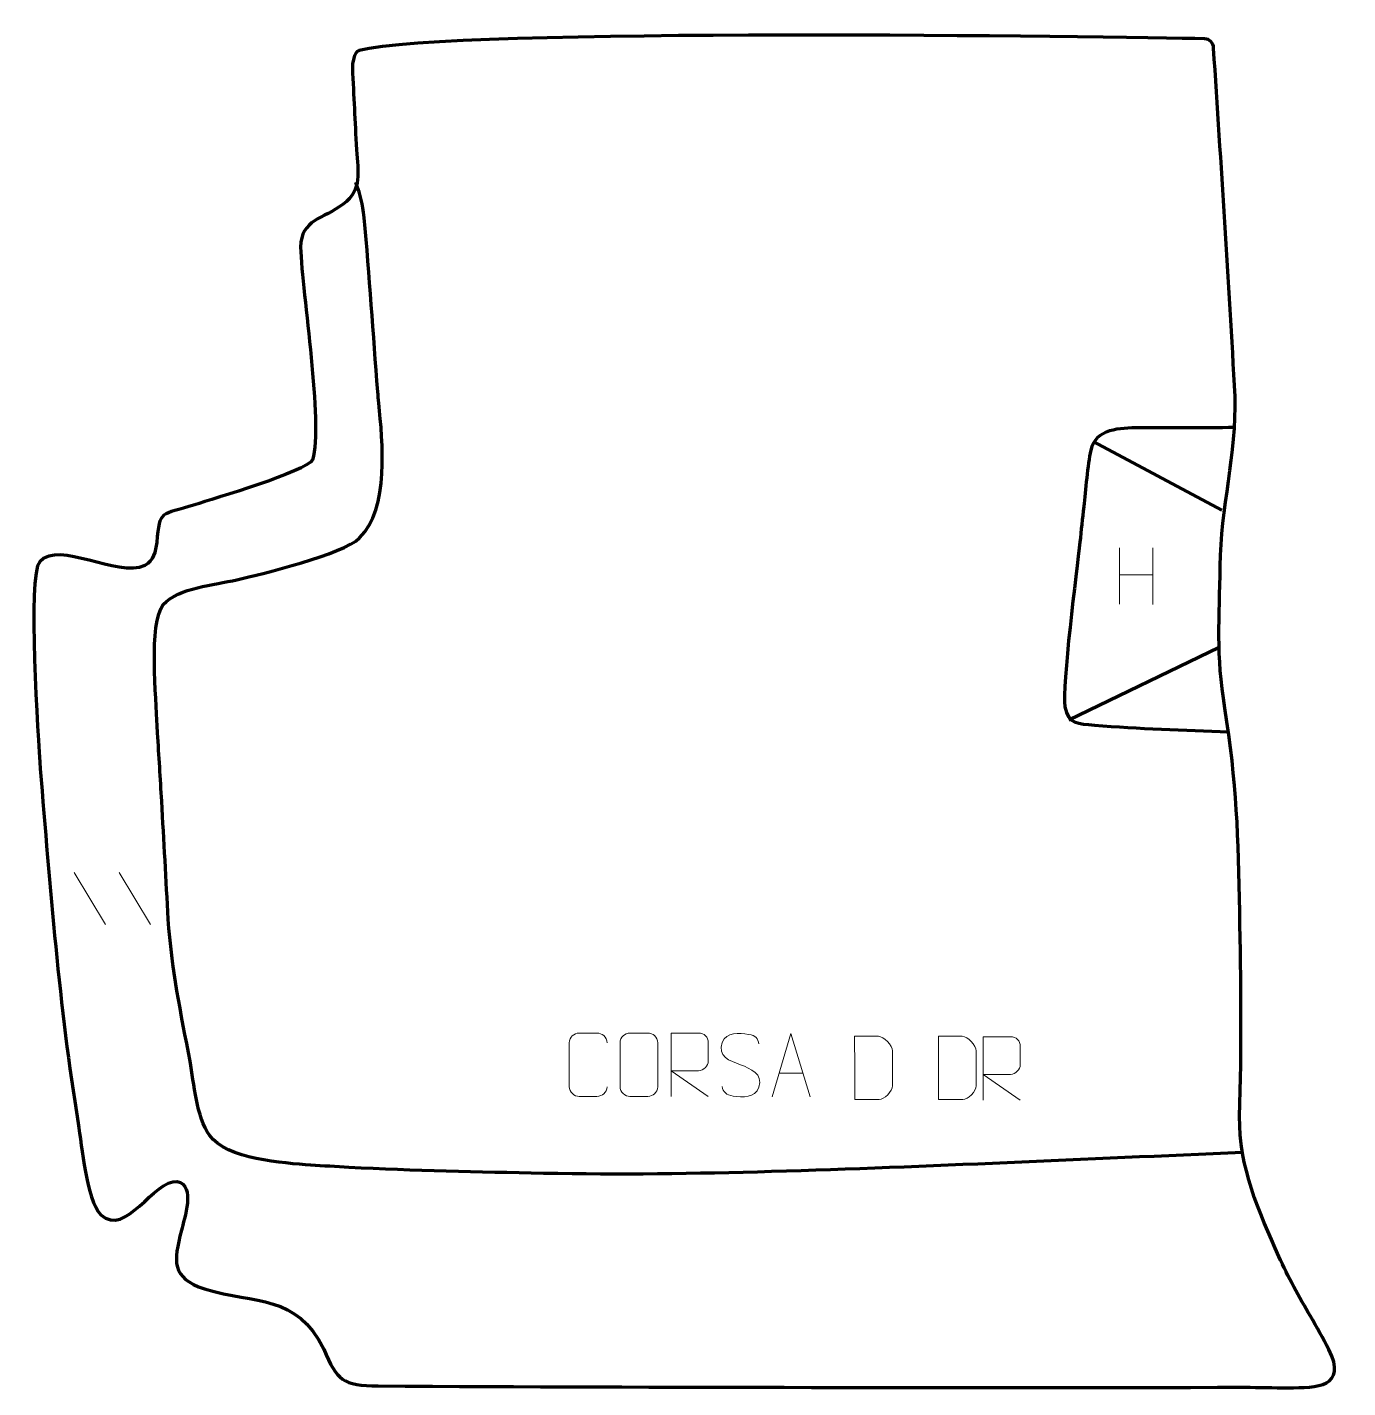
# Model space of a CAD drawing. Header units: millimetres. Extents: x 1609 to 2129, y -135 to 401.
import ezdxf

# ---------------------------------------------------------------- set-up
doc = ezdxf.new("R2010")
doc.units = ezdxf.units.MM
doc.header["$MEASUREMENT"] = 0
doc.layers.add('layer 1', color=7, linetype='Continuous', plot=False)
doc.layers.add('layer 2', color=7, linetype='Continuous')
doc.layers.add('layer 3', color=7, linetype='Continuous')

msp = doc.modelspace()

# ---------------------------------------------------------------- linework, layer by layer
at = {"layer": 'layer 1', "color": 250, "lineweight": 9}
for points, knots in [([(1837.3524, -16.4943), (1837.2126, -18.8177), (1835.5354, -20.2973), (1833.3877, -20.3081), (1833.3877, -20.3081), (1831.0558, -20.3077), (1828.7239, -20.3077), (1826.3924, -20.3081), (1826.3924, -20.3081), (1824.4674, -20.4135), (1822.4953, -18.529), (1822.5065, -16.5117), (1822.5065, -16.5117), (1822.5069, -10.7416), (1822.5069, -4.9719), (1822.5065, 0.7974), (1822.5065, 0.7974), (1822.5107, 2.9355), (1824.2574, 4.6547), (1826.4098, 4.6412), (1826.4098, 4.6412), (1828.7355, 4.6412), (1831.0616, 4.6412), (1833.3877, 4.6412), (1833.3877, 4.6412), (1835.3343, 4.6767), (1837.3257, 3.1852), (1837.3524, 0.7476)], [0, 0, 0, 0, 0.125, 0.125, 0.125, 0.125, 0.25, 0.25, 0.25, 0.25, 0.375, 0.375, 0.375, 0.375, 0.5, 0.5, 0.5, 0.5, 0.625, 0.625, 0.625, 0.625, 0.75, 0.75, 0.75, 0.75, 1, 1, 1, 1]), ([(1846.4098, 4.6412), (1848.7355, 4.6412), (1851.0616, 4.6412), (1853.3877, 4.6412), (1853.3877, 4.6412), (1855.3343, 4.6768), (1857.3257, 3.1852), (1857.3524, 0.7476), (1857.3524, 0.7476), (1857.352, -4.9993), (1857.352, -10.7466), (1857.3524, -16.4943), (1857.3524, -16.4943), (1857.2126, -18.8177), (1855.5354, -20.2973), (1853.3877, -20.3081), (1853.3877, -20.3081), (1851.0558, -20.3077), (1848.7239, -20.3077), (1846.3924, -20.3081), (1846.3924, -20.3081), (1844.4674, -20.4135), (1842.4953, -18.529), (1842.5065, -16.5117), (1842.5065, -16.5117), (1842.5068, -10.7416), (1842.5068, -4.9719), (1842.5065, 0.7974), (1842.5065, 0.7974), (1842.5107, 2.9355), (1844.2574, 4.6547), (1846.4098, 4.6412)], [0, 0, 0, 0, 0.11111111, 0.11111111, 0.11111111, 0.11111111, 0.22222222, 0.22222222, 0.22222222, 0.22222222, 0.33333333, 0.33333333, 0.33333333, 0.33333333, 0.44444444, 0.44444444, 0.44444444, 0.44444444, 0.55555556, 0.55555556, 0.55555556, 0.55555556, 0.66666667, 0.66666667, 0.66666667, 0.66666667, 0.77777778, 0.77777778, 0.77777778, 0.77777778, 1, 1, 1, 1]), ([(1862.5974, -20.312), (1862.5974, -20.312), (1862.5974, 4.6415), (1862.5974, 4.6415), (1862.5974, 4.6415), (1866.1922, 4.6415), (1869.7877, 4.6415), (1873.3829, 4.6415), (1873.3829, 4.6415), (1875.7082, 4.6038), (1877.2655, 3.1138), (1877.2614, 0.7474), (1877.2614, 0.7474), (1877.261, -1.2881), (1877.261, -4.3475), (1877.2614, -6.3835), (1877.2614, -6.3835), (1877.2549, -8.259), (1875.4426, -10.2008), (1873.4331, -10.2199), (1873.4331, -10.2199), (1873.4331, -10.2199), (1862.5974, -10.2199), (1862.5974, -10.2199), (1862.5974, -10.2199), (1862.5974, -10.2199), (1877.2521, -20.312), (1877.2521, -20.312)], [0, 0, 0, 0, 0.125, 0.125, 0.125, 0.125, 0.25, 0.25, 0.25, 0.25, 0.375, 0.375, 0.375, 0.375, 0.5, 0.5, 0.5, 0.5, 0.625, 0.625, 0.625, 0.625, 0.75, 0.75, 0.75, 0.75, 1, 1, 1, 1]), ([(1889.9295, -7.8352), (1885.6812, -6.3648), (1880.7731, -4.569), (1882.7782, 0.9513), (1882.7782, 0.9513), (1884.2817, 5.0912), (1889.4953, 4.7027), (1893.0989, 4.1016), (1893.0989, 4.1016), (1895.9595, 3.6244), (1896.8242, 2.4112), (1897.1348, 0.3271)], [0, 0, 0, 0, 0.25, 0.25, 0.25, 0.25, 0.5, 0.5, 0.5, 0.5, 1, 1, 1, 1]), ([(1902.4536, -20.4858), (1902.4536, -20.4858), (1909.8246, 4.4677), (1909.8246, 4.4677), (1909.8246, 4.4677), (1909.8246, 4.4677), (1917.3945, -20.4858), (1917.3945, -20.4858)], [0, 0, 0, 0, 0.33333333, 0.33333333, 0.33333333, 0.33333333, 1, 1, 1, 1]), ([(1934.9607, -21.5591), (1937.2925, -21.5587), (1942.2427, -21.5827), (1944.5742, -21.583), (1944.5742, -21.583), (1946.4992, -21.6884), (1949.8178, -18.1468), (1949.8066, -16.1295), (1949.8066, -16.1295), (1949.8062, -10.3594), (1949.8062, -8.1897), (1949.8066, -2.4204), (1949.8066, -2.4204), (1949.8023, -0.2823), (1946.4278, 3.3778), (1944.2754, 3.3643), (1944.2754, 3.3643), (1941.9497, 3.3643), (1937.2254, 3.3643), (1934.8993, 3.3643), (1934.8993, 3.3643), (1934.8997, -2.3826), (1934.961, -15.8118), (1934.9607, -21.5591)], [0, 0, 0, 0, 0.14285714, 0.14285714, 0.14285714, 0.14285714, 0.28571429, 0.28571429, 0.28571429, 0.28571429, 0.42857143, 0.42857143, 0.42857143, 0.42857143, 0.57142857, 0.57142857, 0.57142857, 0.57142857, 0.71428571, 0.71428571, 0.71428571, 0.71428571, 1, 1, 1, 1]), ([(1967.9607, -21.5591), (1970.2925, -21.5587), (1975.2427, -21.5827), (1977.5742, -21.583), (1977.5742, -21.583), (1979.4992, -21.6884), (1982.8178, -18.1468), (1982.8066, -16.1295), (1982.8066, -16.1295), (1982.8062, -10.3594), (1982.8062, -8.1897), (1982.8066, -2.4204), (1982.8066, -2.4204), (1982.8023, -0.2823), (1979.4278, 3.3778), (1977.2754, 3.3643), (1977.2754, 3.3643), (1974.9497, 3.3643), (1970.2254, 3.3643), (1967.8993, 3.3643), (1967.8993, 3.3643), (1967.8997, -2.3826), (1967.961, -15.8118), (1967.9607, -21.5591)], [0, 0, 0, 0, 0.14285714, 0.14285714, 0.14285714, 0.14285714, 0.28571429, 0.28571429, 0.28571429, 0.28571429, 0.42857143, 0.42857143, 0.42857143, 0.42857143, 0.57142857, 0.57142857, 0.57142857, 0.57142857, 0.71428571, 0.71428571, 0.71428571, 0.71428571, 1, 1, 1, 1]), ([(1985.4743, -21.7517), (1985.4743, -21.7517), (1985.4743, 3.2018), (1985.4743, 3.2018), (1985.4743, 3.2018), (1989.0691, 3.2018), (1992.6646, 3.2018), (1996.2598, 3.2018), (1996.2598, 3.2018), (1998.5851, 3.1641), (2000.1424, 1.6741), (2000.1383, -0.6923), (2000.1383, -0.6923), (2000.1379, -2.7278), (2000.1379, -5.7872), (2000.1383, -7.8232), (2000.1383, -7.8232), (2000.1318, -9.6987), (1998.3195, -11.6405), (1996.31, -11.6596), (1996.31, -11.6596), (1996.31, -11.6596), (1985.4743, -11.6596), (1985.4743, -11.6596), (1985.4743, -11.6596), (1985.4743, -11.6596), (2000.129, -21.7517), (2000.129, -21.7517)], [0, 0, 0, 0, 0.125, 0.125, 0.125, 0.125, 0.25, 0.25, 0.25, 0.25, 0.375, 0.375, 0.375, 0.375, 0.5, 0.5, 0.5, 0.5, 0.625, 0.625, 0.625, 0.625, 0.75, 0.75, 0.75, 0.75, 1, 1, 1, 1]), ([(1889.9295, -7.8353), (1893.9481, -9.482), (1898.9776, -11.3703), (1897.1436, -16.7306), (1897.1436, -16.7306), (1895.6838, -20.997), (1890.773, -20.7403), (1887.0469, -20.1856), (1887.0469, -20.1856), (1884.2969, -19.7758), (1883.076, -18.5623), (1882.698, -16.4501)], [0, 0, 0, 0, 0.25, 0.25, 0.25, 0.25, 0.5, 0.5, 0.5, 0.5, 1, 1, 1, 1])]:
    msp.add_open_spline(points, degree=3, knots=knots, dxfattribs=at)
msp.add_open_spline([(1905.1762, -11.2364), (1905.1762, -11.2364), (1914.6719, -11.2364), (1914.6719, -11.2364)], degree=3, dxfattribs=at)
at = {"layer": 'layer 2', "color": 142, "lineweight": 158}
for points, knots in [([(2087.6845, -42.4462), (2025.8626, -45.0353), (1964.0667, -48.1261), (1902.215, -49.9644), (1902.215, -49.9644), (1872.2284, -50.8497), (1842.3259, -51.229), (1812.3278, -50.666), (1812.3278, -50.666), (1786.7584, -50.1698), (1761.2236, -49.5904), (1735.6778, -48.3167), (1735.6778, -48.3167), (1730.67, -48.0418), (1725.6697, -47.7294), (1720.6661, -47.3869), (1720.6661, -47.3869), (1710.0258, -46.6388), (1687.3179, -45.0203), (1680.7574, -35.6538), (1680.7574, -35.6538), (1675.6594, -28.3753), (1674.5963, -15.259), (1673.1459, -6.4908), (1673.1459, -6.4908), (1669.4878, 12.3809), (1665.8056, 30.181), (1664.5385, 49.4586), (1664.5385, 49.4586), (1663.5884, 64.9264), (1662.8642, 80.4671), (1661.9363, 95.9611), (1661.9363, 95.9611), (1661.3985, 104.9228), (1660.8608, 113.8845), (1660.3231, 122.8462), (1660.3231, 122.8462), (1660.3231, 122.8462), (1660.1439, 125.8334), (1660.1439, 125.8334), (1660.1439, 125.8334), (1659.8124, 136.0028), (1656.7443, 166.0206), (1662.529, 173.416), (1662.529, 173.416), (1668.7238, 180.2147), (1682.6886, 181.1719), (1691.4816, 183.2272), (1691.4816, 183.2272), (1701.6937, 185.6142), (1733.1892, 193.1638), (1739.8939, 199.735), (1739.8939, 199.735), (1751.6716, 211.278), (1748.9271, 237.6704), (1747.4719, 252.7639), (1747.4719, 252.7639), (1747.3274, 254.2706), (1747.1911, 255.7746), (1747.0581, 257.2823), (1747.0581, 257.2823), (1745.2599, 280.023), (1743.8428, 303.1931), (1741.6542, 325.8385), (1741.6542, 325.8385), (1741.0743, 331.7409), (1740.3736, 334.1606), (1738.4613, 339.6829)], [0, 0, 0, 0, 0.05555556, 0.05555556, 0.05555556, 0.05555556, 0.11111111, 0.11111111, 0.11111111, 0.11111111, 0.16666667, 0.16666667, 0.16666667, 0.16666667, 0.22222222, 0.22222222, 0.22222222, 0.22222222, 0.27777778, 0.27777778, 0.27777778, 0.27777778, 0.33333333, 0.33333333, 0.33333333, 0.33333333, 0.38888889, 0.38888889, 0.38888889, 0.38888889, 0.44444444, 0.44444444, 0.44444444, 0.44444444, 0.5, 0.5, 0.5, 0.5, 0.55555556, 0.55555556, 0.55555556, 0.55555556, 0.61111111, 0.61111111, 0.61111111, 0.61111111, 0.66666667, 0.66666667, 0.66666667, 0.66666667, 0.72222222, 0.72222222, 0.72222222, 0.72222222, 0.77777778, 0.77777778, 0.77777778, 0.77777778, 0.83333333, 0.83333333, 0.83333333, 0.83333333, 0.88888889, 0.88888889, 0.88888889, 0.88888889, 1, 1, 1, 1]), ([(2084.5426, 243.1845), (2071.9281, 243.0404), (2059.4391, 243.1508), (2046.867, 243.0819), (2046.867, 243.0819), (2039.6027, 243.0421), (2029.7641, 242.7618), (2027.9041, 234.2771), (2027.9041, 234.2771), (2026.6519, 228.565), (2025.8317, 218.2068), (2025.1415, 212.0545), (2025.1415, 212.0545), (2024.6185, 207.3917), (2024.1337, 202.7263), (2023.6215, 198.0627), (2023.6215, 198.0627), (2022.3959, 187.1061), (2016.4628, 140.9035), (2017.7596, 133.2015), (2017.7596, 133.2015), (2018.9061, 126.3922), (2022.8861, 126.4905), (2029.4222, 125.9488), (2029.4222, 125.9488), (2046.5773, 124.5268), (2064.8944, 124.0728), (2082.1491, 123.3189)], [0, 0, 0, 0, 0.125, 0.125, 0.125, 0.125, 0.25, 0.25, 0.25, 0.25, 0.375, 0.375, 0.375, 0.375, 0.5, 0.5, 0.5, 0.5, 0.625, 0.625, 0.625, 0.625, 0.75, 0.75, 0.75, 0.75, 1, 1, 1, 1])]:
    msp.add_open_spline(points, degree=3, knots=knots, dxfattribs=at)
for points in [[(2028.8673, 237.6452), (2028.8673, 237.6452), (2079.5118, 210.6327), (2079.5118, 210.6327)], [(2078.4847, 156.5228), (2078.4847, 156.5228), (2019.3181, 127.9502), (2019.3181, 127.9502)]]:
    msp.add_open_spline(points, degree=3, dxfattribs=at)
at = {"layer": 'layer 3', "color": 242, "lineweight": 158}
msp.add_open_spline([(2076.3167, 392.6533), (2079.278, 346.9254), (2082.381, 301.1817), (2084.7654, 255.477), (2084.7654, 255.477), (2085.526, 232.6954), (2079.0324, 211.5181), (2078.943, 188.6824), (2078.943, 188.6824), (2078.5758, 167.7903), (2077.2959, 153.8021), (2080.7461, 132.6475), (2080.7461, 132.6475), (2085.4186, 103.6826), (2086.1445, 81.4494), (2086.5956, 52.3388), (2086.5956, 52.3388), (2087.0794, 24.9537), (2087.4087, -0.8667), (2086.5599, -28.3001), (2086.5599, -28.3001), (2086.2174, -47.8251), (2094.1542, -65.8563), (2101.9984, -83.3497), (2101.9984, -83.3497), (2105.6755, -91.5499), (2109.9271, -99.171), (2114.4367, -106.9275), (2114.4367, -106.9275), (2116.9627, -111.2589), (2119.4225, -115.5823), (2121.7047, -120.0511), (2121.7047, -120.0511), (2129.1693, -134.8918), (2117.0598, -135.0885), (2105.6571, -135.1174), (2105.6571, -135.1174), (2099.9376, -135.1319), (2094.228, -134.9513), (2088.5112, -134.9307), (2088.5112, -134.9307), (1974.7954, -135.1043), (1860.9308, -135.0202), (1747.2187, -134.4125), (1747.2187, -134.4125), (1733.4497, -134.3389), (1730.7411, -132.0535), (1725.8508, -119.973), (1725.8508, -119.973), (1714.6888, -97.9307), (1699.3087, -102.4203), (1678.7544, -96.145), (1678.7544, -96.145), (1665.6117, -91.7071), (1666.5365, -85.5302), (1669.6786, -73.0858), (1669.6786, -73.0858), (1670.8202, -68.5643), (1675.3617, -55.4227), (1668.0749, -53.7921), (1668.0749, -53.7921), (1658.5926, -53.1365), (1647.8751, -76.102), (1637.9421, -66.9662), (1637.9421, -66.9662), (1632.1552, -60.6223), (1630.573, -40.1411), (1629.0135, -30.8142), (1629.0135, -30.8142), (1621.5567, 14.7528), (1617.885, 62.5902), (1614.0971, 108.6758), (1614.0971, 108.6758), (1613.3666, 120.1117), (1608.9506, 185.0074), (1613.8637, 190.3458), (1613.8637, 190.3458), (1621.7992, 198.9681), (1644.0643, 183.742), (1655.3251, 188.8404), (1655.3251, 188.8404), (1658.7912, 190.8072), (1659.4592, 194.2863), (1659.9885, 197.8835), (1659.9885, 197.8835), (1661.1158, 211.2837), (1661.4565, 208.3612), (1674.966, 212.7859), (1674.966, 212.7859), (1682.0508, 215.0847), (1719.0455, 225.9315), (1721.3259, 230.4876), (1721.3259, 230.4876), (1725.6061, 244.8511), (1717.2706, 295.7629), (1716.5969, 314.2444), (1716.5969, 314.2444), (1716.9313, 325.342), (1725.433, 325.2105), (1733.3958, 331.1946), (1733.3958, 331.1946), (1741.0869, 336.9746), (1739.1477, 343.7829), (1738.6685, 352.6197), (1738.6685, 352.6197), (1738.037, 364.4395), (1737.5834, 373.2403), (1737.0297, 385.0667), (1737.0297, 385.0667), (1736.9707, 386.3282), (1737.5957, 391.2362), (1739.699, 391.78), (1739.699, 391.78), (1775.0897, 400.9316), (2039.7847, 397.1675), (2072.7119, 396.3448), (2072.7119, 396.3448), (2074.8426, 396.2916), (2076.1764, 394.8211), (2076.3167, 392.6533)], degree=3, knots=[0, 0, 0, 0, 0.03225806, 0.03225806, 0.03225806, 0.03225806, 0.06451613, 0.06451613, 0.06451613, 0.06451613, 0.09677419, 0.09677419, 0.09677419, 0.09677419, 0.12903226, 0.12903226, 0.12903226, 0.12903226, 0.16129032, 0.16129032, 0.16129032, 0.16129032, 0.19354839, 0.19354839, 0.19354839, 0.19354839, 0.22580645, 0.22580645, 0.22580645, 0.22580645, 0.25806452, 0.25806452, 0.25806452, 0.25806452, 0.29032258, 0.29032258, 0.29032258, 0.29032258, 0.32258065, 0.32258065, 0.32258065, 0.32258065, 0.35483871, 0.35483871, 0.35483871, 0.35483871, 0.38709677, 0.38709677, 0.38709677, 0.38709677, 0.41935484, 0.41935484, 0.41935484, 0.41935484, 0.4516129, 0.4516129, 0.4516129, 0.4516129, 0.48387097, 0.48387097, 0.48387097, 0.48387097, 0.51612903, 0.51612903, 0.51612903, 0.51612903, 0.5483871, 0.5483871, 0.5483871, 0.5483871, 0.58064516, 0.58064516, 0.58064516, 0.58064516, 0.61290323, 0.61290323, 0.61290323, 0.61290323, 0.64516129, 0.64516129, 0.64516129, 0.64516129, 0.67741935, 0.67741935, 0.67741935, 0.67741935, 0.70967742, 0.70967742, 0.70967742, 0.70967742, 0.74193548, 0.74193548, 0.74193548, 0.74193548, 0.77419355, 0.77419355, 0.77419355, 0.77419355, 0.80645161, 0.80645161, 0.80645161, 0.80645161, 0.83870968, 0.83870968, 0.83870968, 0.83870968, 0.87096774, 0.87096774, 0.87096774, 0.87096774, 0.90322581, 0.90322581, 0.90322581, 0.90322581, 0.93548387, 0.93548387, 0.93548387, 0.93548387, 1, 1, 1, 1], dxfattribs=at)
at = {"layer": 'layer 3', "color": 250, "lineweight": 9}
for points in [[(2039.2873, 195.7934), (2039.2873, 195.7934), (2039.2873, 173.6007), (2039.2873, 173.6007)], [(2052.403, 195.7934), (2052.403, 195.7934), (2052.403, 173.4431), (2052.403, 173.4431)], [(2039.3048, 185.151), (2039.3048, 185.151), (2052.403, 185.151), (2052.403, 185.151)], [(1627.4499, 67.8943), (1627.4499, 67.8943), (1639.8142, 47.35), (1639.8142, 47.35)], [(1645.1798, 67.8943), (1645.1798, 67.8943), (1657.5441, 47.35), (1657.5441, 47.35)]]:
    msp.add_open_spline(points, degree=3, dxfattribs=at)

doc.saveas('drawing.dxf')
